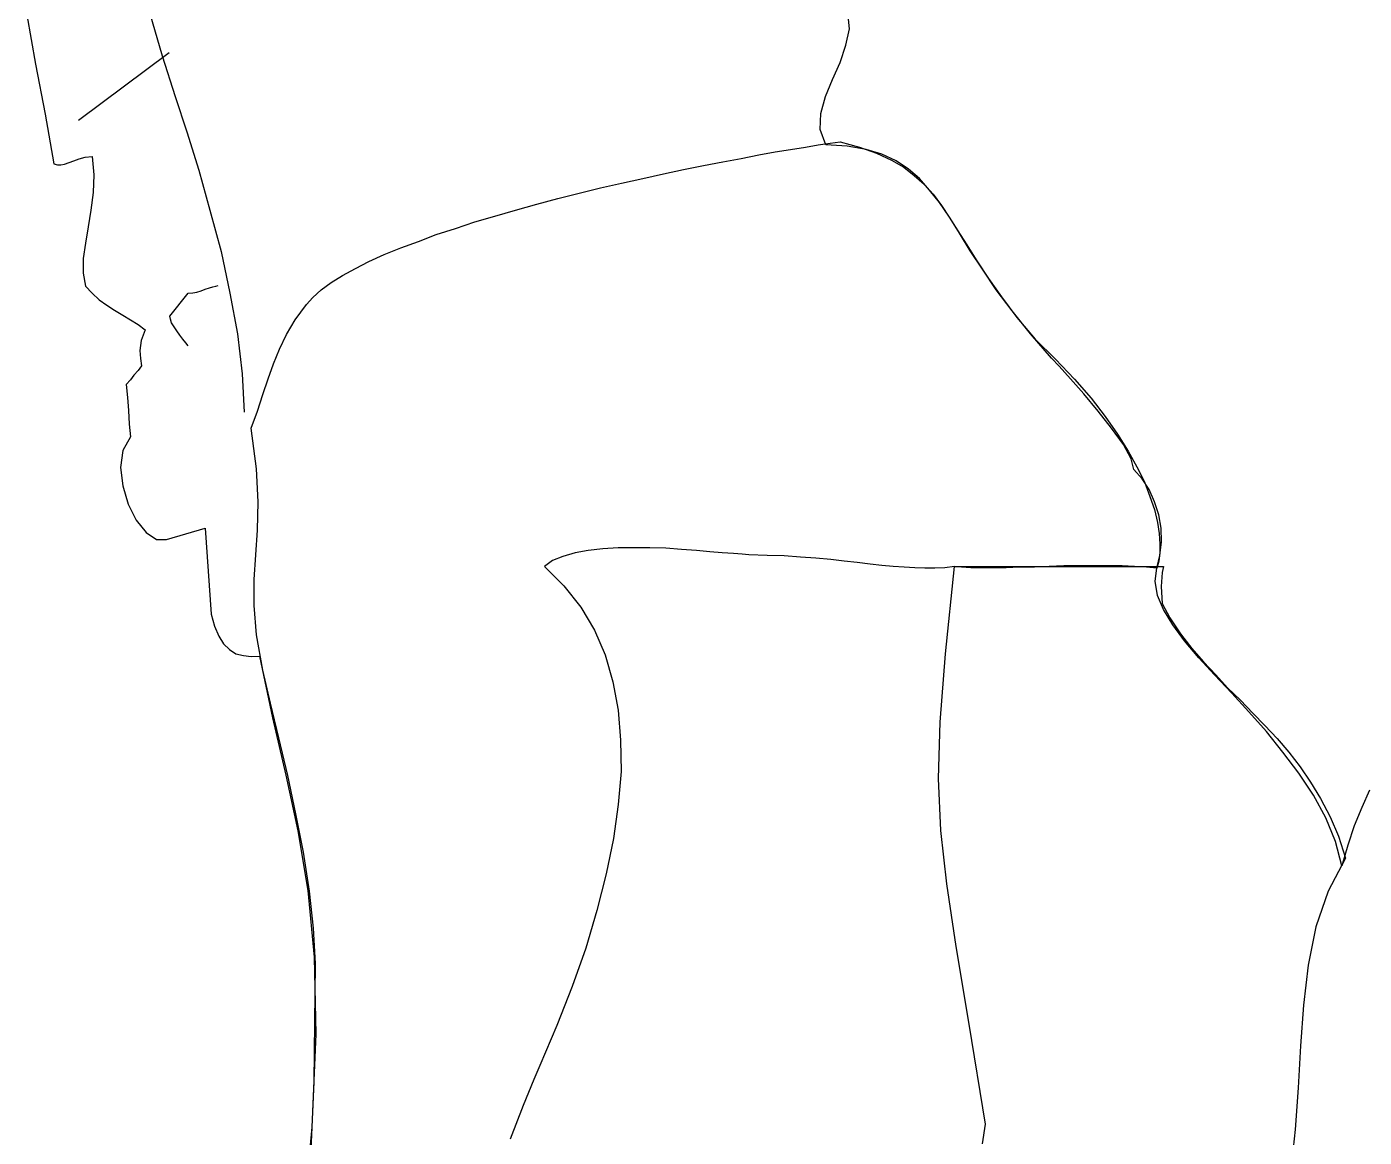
# Model space of a CAD drawing. Extents: x 16850 to 17807, y 235 to 1624.
# Drawn here: x 17020.8 to 17433.6, y 756 to 1098.7 of the extents above; entities that cross this region are included whole.
import ezdxf

# ---------------------------------------------------------------- set-up
doc = ezdxf.new("R2010")
doc.units = 0
doc.header["$LTSCALE"] = 1270
doc.header["$MEASUREMENT"] = 0
doc.layers.get('0').update_dxf_attribs({"linetype": 'CONTINUOUS'})

msp = doc.modelspace()

# ---------------------------------------------------------------- linework, layer by layer
at = {"linetype": 'CONTINUOUS'}
for p, q in [((17020.79, 1102.46), (17023.52, 1087.18)), ((17058.79, 1102.82), (17062.6, 1089.73)), ((17274.75, 1098.1), (17274.2, 1103.18)), ((17273.66, 1093.01), (17274.75, 1098.1)), ((17036.79, 1069.91), (17064.78, 1090.83)), ((17271.84, 1087.74), (17273.66, 1093.01)), ((17023.52, 1087.18), (17026.43, 1071.74)), ((17062.6, 1089.73), (17066.6, 1077.19)), ((17269.48, 1082.46), (17271.84, 1087.74)), ((17267.3, 1077.19), (17269.48, 1082.46)), ((17066.6, 1077.19), (17070.24, 1066.28)), ((17265.85, 1071.92), (17267.3, 1077.19)), ((17026.43, 1071.74), (17029.15, 1056.46)), ((17265.66, 1067.01), (17265.85, 1071.92)), ((17070.24, 1066.28), (17073.88, 1054.47)), ((17267.48, 1062.28), (17265.66, 1067.01)), ((17256.57, 1060.83), (17261.12, 1061.56)), ((17261.12, 1061.56), (17265.12, 1062.28)), ((17265.12, 1062.28), (17268.75, 1062.82)), ((17274.02, 1061.91), (17267.48, 1062.28)), ((17268.75, 1062.82), (17271.84, 1063.19)), ((17271.84, 1063.19), (17277.84, 1061.56)), ((17279.84, 1060.83), (17274.02, 1061.91)), ((17277.84, 1061.56), (17283.12, 1059.74)), ((17033.88, 1056.83), (17035.34, 1057.37)), ((17035.34, 1057.37), (17036.97, 1057.92)), ((17036.97, 1057.92), (17038.78, 1058.47)), ((17038.78, 1058.47), (17040.97, 1058.65)), ((17040.97, 1058.65), (17041.52, 1053.01)), ((17229.67, 1055.92), (17235.67, 1057.01)), ((17235.67, 1057.01), (17241.3, 1058.1)), ((17241.3, 1058.1), (17246.76, 1059.19)), ((17246.76, 1059.19), (17251.84, 1060.1)), ((17251.84, 1060.1), (17256.57, 1060.83)), ((17284.75, 1059.37), (17279.84, 1060.83)), ((17283.12, 1059.74), (17287.66, 1057.56)), ((17289.11, 1057.37), (17284.75, 1059.37)), ((17287.66, 1057.56), (17291.47, 1055.38)), ((17292.93, 1054.82), (17289.11, 1057.37)), ((17029.15, 1056.46), (17030.24, 1056.1)), ((17030.24, 1056.1), (17031.34, 1056.1)), ((17031.34, 1056.1), (17032.42, 1056.28)), ((17032.42, 1056.28), (17033.88, 1056.83)), ((17041.52, 1053.01), (17041.33, 1047.56)), ((17073.88, 1054.47), (17077.33, 1042.1)), ((17210.94, 1051.92), (17217.3, 1053.37)), ((17217.3, 1053.37), (17223.48, 1054.65)), ((17223.48, 1054.65), (17229.67, 1055.92)), ((17291.47, 1055.38), (17294.75, 1052.83)), ((17296.38, 1051.92), (17292.93, 1054.82)), ((17294.75, 1052.83), (17297.84, 1050.1)), ((17191.3, 1047.38), (17197.85, 1049.01)), ((17197.85, 1049.01), (17204.4, 1050.47)), ((17204.4, 1050.47), (17210.94, 1051.92)), ((17299.47, 1048.29), (17296.38, 1051.92)), ((17297.84, 1050.1), (17300.57, 1047.01)), ((17041.33, 1047.56), (17040.61, 1042.1)), ((17178.22, 1043.92), (17184.76, 1045.74)), ((17184.76, 1045.74), (17191.3, 1047.38)), ((17302.56, 1044.46), (17299.47, 1048.29)), ((17300.57, 1047.01), (17303.11, 1043.56)), ((17040.61, 1042.1), (17039.7, 1037.01)), ((17077.33, 1042.1), (17080.78, 1029.38)), ((17165.31, 1040.29), (17171.67, 1042.1)), ((17171.67, 1042.1), (17178.22, 1043.92)), ((17305.65, 1039.92), (17302.56, 1044.46)), ((17303.11, 1043.56), (17305.47, 1039.92)), ((17039.7, 1037.01), (17038.97, 1031.92)), ((17147.13, 1034.65), (17153.13, 1036.47)), ((17153.13, 1036.47), (17159.13, 1038.47)), ((17159.13, 1038.47), (17165.31, 1040.29)), ((17305.47, 1039.92), (17308.2, 1035.74)), ((17308.74, 1035.01), (17305.65, 1039.92)), ((17136.22, 1030.46), (17141.68, 1032.47)), ((17141.68, 1032.47), (17147.13, 1034.65)), ((17308.2, 1035.74), (17310.93, 1031.38)), ((17312.02, 1029.55), (17308.74, 1035.01)), ((17038.97, 1031.92), (17038.24, 1027.19)), ((17080.78, 1029.38), (17083.51, 1016.47)), ((17126.41, 1026.29), (17131.13, 1028.47)), ((17131.13, 1028.47), (17136.22, 1030.46)), ((17310.93, 1031.38), (17314.02, 1026.46)), ((17315.83, 1023.92), (17312.02, 1029.55)), ((17038.24, 1027.19), (17038.24, 1022.65)), ((17118.24, 1021.92), (17122.24, 1024.1)), ((17122.24, 1024.1), (17126.41, 1026.29)), ((17314.02, 1026.46), (17317.65, 1021.01)), ((17320.02, 1017.56), (17315.83, 1023.92)), ((17038.24, 1022.65), (17038.97, 1018.65)), ((17111.69, 1017.56), (17114.78, 1019.74)), ((17114.78, 1019.74), (17118.24, 1021.92)), ((17317.65, 1021.01), (17321.65, 1015.37)), ((17038.97, 1018.65), (17040.97, 1016.47)), ((17040.97, 1016.47), (17043.15, 1014.47)), ((17064.97, 1009.38), (17070.6, 1016.47)), ((17070.6, 1016.47), (17072.06, 1016.65)), ((17072.06, 1016.65), (17073.33, 1016.83)), ((17073.33, 1016.83), (17074.6, 1017.2)), ((17074.6, 1017.2), (17075.87, 1017.74)), ((17075.87, 1017.74), (17077.15, 1018.11)), ((17077.15, 1018.11), (17078.24, 1018.47)), ((17078.24, 1018.47), (17079.15, 1018.65)), ((17079.15, 1018.65), (17079.87, 1018.83)), ((17083.51, 1016.47), (17085.88, 1003.93)), ((17109.14, 1015.2), (17111.69, 1017.56)), ((17324.93, 1011.02), (17320.02, 1017.56)), ((17043.15, 1014.47), (17045.52, 1012.83)), ((17045.52, 1012.83), (17047.88, 1011.2)), ((17103.69, 1008.28), (17107.15, 1013.01)), ((17107.15, 1013.01), (17109.14, 1015.2)), ((17321.65, 1015.37), (17326.38, 1009.01)), ((17047.88, 1011.2), (17050.43, 1009.74)), ((17050.43, 1009.74), (17052.79, 1008.28)), ((17052.79, 1008.28), (17055.15, 1006.83)), ((17065.15, 1008.47), (17064.97, 1009.38)), ((17065.51, 1007.38), (17065.15, 1008.47)), ((17066.24, 1006.11), (17065.51, 1007.38)), ((17100.97, 1003.74), (17103.69, 1008.28)), ((17330.57, 1003.93), (17324.93, 1011.02)), ((17326.38, 1009.01), (17332.02, 1002.29)), ((17055.15, 1006.83), (17057.33, 1005.2)), ((17057.33, 1005.2), (17056.06, 1001.92)), ((17067.15, 1004.84), (17066.24, 1006.11)), ((17068.06, 1003.56), (17067.15, 1004.84)), ((17068.97, 1002.29), (17068.06, 1003.56)), ((17085.88, 1003.93), (17087.33, 991.56)), ((17098.78, 999.2), (17100.97, 1003.74)), ((17337.1, 996.47), (17330.57, 1003.93)), ((17056.06, 1001.92), (17055.7, 998.83)), ((17069.88, 1001.19), (17068.97, 1002.29)), ((17070.6, 1000.29), (17069.88, 1001.19)), ((17096.97, 994.66), (17098.78, 999.2)), ((17332.02, 1002.29), (17338.38, 996.11)), ((17055.7, 998.83), (17055.88, 996.29)), ((17055.88, 996.29), (17056.24, 994.1)), ((17339.47, 993.93), (17337.1, 996.47)), ((17338.38, 996.11), (17344.19, 989.93)), ((17053.88, 991.2), (17052.79, 989.75)), ((17055.15, 992.65), (17053.88, 991.2)), ((17056.24, 994.1), (17055.15, 992.65)), ((17087.33, 991.56), (17087.87, 979.74)), ((17095.33, 990.1), (17096.97, 994.66)), ((17342.92, 990.1), (17339.47, 993.93)), ((17052.79, 989.75), (17051.51, 988.29)), ((17051.51, 988.29), (17051.88, 984.29)), ((17093.69, 985.2), (17095.33, 990.1)), ((17347.11, 985.38), (17342.92, 990.1)), ((17344.19, 989.93), (17349.29, 984.11)), ((17051.88, 984.29), (17052.24, 980.29)), ((17092.06, 980.11), (17093.69, 985.2)), ((17351.47, 980.11), (17347.11, 985.38)), ((17349.29, 984.11), (17353.65, 978.47)), ((17052.24, 980.29), (17052.42, 976.11)), ((17090.05, 974.84), (17092.06, 980.11)), ((17355.65, 974.84), (17351.47, 980.11)), ((17353.65, 978.47), (17357.47, 973.02)), ((17052.42, 976.11), (17052.79, 972.11)), ((17091.69, 962.3), (17090.05, 974.84)), ((17359.28, 969.75), (17355.65, 974.84)), ((17052.79, 972.11), (17050.43, 967.93)), ((17357.47, 973.02), (17360.74, 967.75)), ((17050.43, 967.93), (17049.7, 962.66)), ((17361.64, 965.39), (17359.28, 969.75)), ((17360.74, 967.75), (17363.46, 962.84)), ((17049.7, 962.66), (17050.43, 957.02)), ((17092.24, 952.11), (17091.69, 962.3)), ((17362.55, 962.11), (17361.64, 965.39)), ((17365.09, 959.2), (17362.55, 962.11)), ((17363.46, 962.84), (17365.82, 958.3)), ((17367.28, 955.93), (17365.09, 959.2)), ((17365.82, 958.3), (17367.46, 953.75)), ((17050.43, 957.02), (17052.06, 951.38)), ((17368.91, 952.11), (17367.28, 955.93)), ((17367.46, 953.75), (17368.91, 949.75)), ((17052.06, 951.38), (17054.6, 946.48)), ((17092.06, 943.39), (17092.24, 952.11)), ((17370.19, 948.11), (17368.91, 952.11)), ((17368.91, 949.75), (17369.82, 945.75)), ((17054.6, 946.48), (17057.69, 942.66)), ((17369.82, 945.75), (17370.37, 942.3)), ((17370.92, 943.93), (17370.19, 948.11)), ((17057.69, 942.66), (17060.79, 940.48)), ((17063.88, 940.48), (17075.87, 943.93)), ((17075.87, 943.93), (17077.69, 917.39)), ((17091.51, 935.75), (17092.06, 943.39)), ((17370.37, 942.3), (17370.55, 939.02)), ((17371.1, 939.75), (17370.92, 943.93)), ((17060.79, 940.48), (17063.88, 940.48)), ((17198.58, 937.57), (17194.04, 937.03)), ((17203.31, 937.93), (17198.58, 937.57)), ((17208.22, 937.93), (17203.31, 937.93)), ((17213.12, 937.93), (17208.22, 937.93)), ((17218.03, 937.75), (17213.12, 937.93)), ((17222.94, 937.39), (17218.03, 937.75)), ((17227.48, 937.03), (17222.94, 937.39)), ((17370.55, 935.57), (17371.1, 939.75)), ((17370.55, 939.02), (17370.55, 936.3)), ((17090.96, 928.12), (17091.51, 935.75)), ((17183.12, 933.93), (17180.58, 932.12)), ((17186.22, 935.21), (17183.12, 933.93)), ((17190.04, 936.3), (17186.22, 935.21)), ((17194.04, 937.03), (17190.04, 936.3)), ((17231.67, 936.66), (17227.48, 937.03)), ((17235.48, 936.3), (17231.67, 936.66)), ((17238.94, 936.12), (17235.48, 936.3)), ((17241.66, 935.93), (17238.94, 936.12)), ((17243.67, 935.75), (17241.66, 935.93)), ((17249.3, 935.57), (17243.67, 935.75)), ((17254.57, 935.39), (17249.3, 935.57)), ((17259.66, 935.02), (17254.57, 935.39)), ((17264.39, 934.66), (17259.66, 935.02)), ((17268.94, 934.3), (17264.39, 934.66)), ((17273.11, 933.75), (17268.94, 934.3)), ((17277.11, 933.39), (17273.11, 933.75)), ((17281.11, 932.84), (17277.11, 933.39)), ((17369.64, 931.57), (17370.55, 935.57)), ((17370.19, 933.75), (17369.64, 931.57)), ((17370.55, 936.3), (17370.19, 933.75)), ((17180.58, 932.12), (17186.58, 926.11)), ((17284.75, 932.48), (17281.11, 932.84)), ((17288.2, 932.12), (17284.75, 932.48)), ((17291.66, 931.93), (17288.2, 932.12)), ((17294.93, 931.75), (17291.66, 931.93)), ((17298.02, 931.57), (17294.93, 931.75)), ((17301.11, 931.57), (17298.02, 931.57)), ((17304.2, 931.75), (17301.11, 931.57)), ((17307.11, 932.12), (17304.2, 931.75)), ((17304.39, 905.21), (17307.11, 932.12)), ((17309.3, 931.93), (17307.11, 932.12)), ((17307.11, 932.12), (17371.64, 932.12)), ((17312.2, 931.75), (17309.3, 931.93)), ((17315.48, 931.75), (17312.2, 931.75)), ((17319.11, 931.75), (17315.48, 931.75)), ((17323.11, 931.75), (17319.11, 931.75)), ((17327.29, 931.93), (17323.11, 931.75)), ((17331.83, 931.93), (17327.29, 931.93)), ((17336.38, 932.12), (17331.83, 931.93)), ((17340.93, 932.3), (17336.38, 932.12)), ((17345.65, 932.3), (17340.93, 932.3)), ((17350.2, 932.3), (17345.65, 932.3)), ((17354.56, 932.3), (17350.2, 932.3)), ((17358.92, 932.3), (17354.56, 932.3)), ((17362.73, 932.12), (17358.92, 932.3)), ((17366.37, 931.93), (17362.73, 932.12)), ((17369.64, 931.57), (17366.37, 931.93)), ((17369.09, 927.57), (17369.64, 931.57)), ((17371.27, 930.3), (17370.92, 925.94)), ((17371.64, 932.12), (17371.27, 930.3)), ((17090.96, 920.12), (17090.96, 928.12)), ((17186.58, 926.11), (17191.85, 919.57)), ((17369.82, 923.21), (17369.09, 927.57)), ((17370.92, 925.94), (17371.27, 920.66)), ((17371.64, 918.85), (17369.82, 923.21)), ((17371.27, 920.66), (17373.64, 916.3)), ((17077.69, 917.39), (17078.79, 913.75)), ((17091.69, 911.03), (17090.96, 920.12)), ((17191.85, 919.57), (17196.03, 912.48)), ((17374.55, 914.12), (17371.64, 918.85)), ((17078.79, 913.75), (17080.06, 910.66)), ((17196.03, 912.48), (17199.31, 904.84)), ((17373.64, 916.3), (17376.91, 911.39)), ((17378.19, 909.21), (17374.55, 914.12)), ((17080.06, 910.66), (17081.51, 908.3)), ((17081.51, 908.3), (17083.33, 906.48)), ((17093.69, 900.12), (17091.69, 911.03)), ((17376.91, 911.39), (17380.37, 906.85)), ((17382.55, 903.94), (17378.19, 909.21)), ((17083.33, 906.48), (17085.33, 905.21)), ((17085.33, 905.21), (17087.69, 904.67)), ((17087.69, 904.67), (17090.05, 904.3)), ((17090.05, 904.3), (17092.6, 904.48)), ((17092.6, 904.48), (17096.6, 885.4)), ((17199.31, 904.84), (17201.67, 896.48)), ((17302.75, 884.12), (17304.39, 905.21)), ((17380.37, 906.85), (17384, 902.66)), ((17096.06, 889.95), (17093.69, 900.12)), ((17387.46, 898.66), (17382.55, 903.94)), ((17384, 902.66), (17387.82, 898.66)), ((17201.67, 896.48), (17203.31, 887.77)), ((17392.73, 893.04), (17387.46, 898.66)), ((17387.82, 898.66), (17391.46, 894.67)), ((17391.46, 894.67), (17395.46, 890.86)), ((17398, 887.22), (17392.73, 893.04)), ((17098.6, 879.22), (17096.06, 889.95)), ((17203.31, 887.77), (17204.03, 878.49)), ((17395.46, 890.86), (17399.28, 886.86)), ((17096.6, 885.4), (17100.78, 867.77)), ((17302.21, 866.67), (17302.75, 884.12)), ((17403.46, 881.22), (17398, 887.22)), ((17399.28, 886.86), (17402.91, 883.04)), ((17402.91, 883.04), (17406.73, 879.04)), ((17408.54, 874.86), (17403.46, 881.22)), ((17101.33, 867.58), (17098.6, 879.22)), ((17204.03, 878.49), (17204.22, 868.86)), ((17406.73, 879.04), (17410.37, 874.86)), ((17413.46, 868.31), (17408.54, 874.86)), ((17410.37, 874.86), (17413.82, 870.31)), ((17100.78, 867.77), (17104.42, 850.5)), ((17103.87, 855.76), (17101.33, 867.58)), ((17204.22, 868.86), (17203.31, 858.68)), ((17418, 861.59), (17413.46, 868.31)), ((17413.82, 870.31), (17417.09, 865.59)), ((17302.93, 850.68), (17302.21, 866.67)), ((17417.09, 865.59), (17420.18, 860.49)), ((17435.27, 863.04), (17432.9, 857.77)), ((17421.81, 854.5), (17418, 861.59)), ((17420.18, 860.49), (17423.09, 854.86)), ((17106.24, 843.95), (17103.87, 855.76)), ((17203.31, 858.68), (17201.85, 848.13)), ((17423.09, 854.86), (17425.64, 848.86)), ((17432.9, 857.77), (17430.54, 852.13)), ((17104.42, 850.5), (17107.5, 832.13)), ((17304.74, 834.14), (17302.93, 850.68)), ((17424.73, 847.22), (17421.81, 854.5)), ((17430.54, 852.13), (17428.55, 846.13)), ((17201.85, 848.13), (17199.67, 837.23)), ((17426.72, 839.77), (17424.73, 847.22)), ((17425.64, 848.86), (17427.82, 842.13)), ((17108.06, 831.95), (17106.24, 843.95)), ((17428.55, 846.13), (17426.72, 839.77)), ((17427.82, 842.13), (17422.54, 831.95)), ((17199.67, 837.23), (17196.76, 825.95)), ((17307.66, 814.86), (17304.74, 834.14)), ((17107.5, 832.13), (17109.51, 811.59)), ((17109.33, 820.5), (17108.06, 831.95)), ((17422.54, 831.95), (17418.72, 820.86)), ((17196.76, 825.95), (17193.31, 814.32)), ((17109.87, 809.59), (17109.33, 820.5)), ((17418.72, 820.86), (17416.36, 809.04)), ((17193.31, 814.32), (17189.13, 802.5)), ((17311.66, 790.87), (17307.66, 814.86)), ((17109.51, 811.59), (17110.05, 787.77)), ((17109.51, 773.05), (17109.87, 809.59)), ((17416.36, 809.04), (17414.91, 796.68)), ((17189.13, 802.5), (17184.4, 790.5)), ((17414.91, 796.68), (17414, 784.14)), ((17184.4, 790.5), (17179.13, 778.14)), ((17316.74, 759.96), (17311.66, 790.87)), ((17110.05, 787.77), (17108.78, 759.05)), ((17414, 784.14), (17413.27, 771.23)), ((17179.13, 778.14), (17177.31, 773.78)), ((17108.42, 747.42), (17109.51, 773.05)), ((17177.31, 773.78), (17174.04, 765.78)), ((17413.27, 771.23), (17412.36, 758.33)), ((17174.04, 765.78), (17170.04, 755.41)), ((17315.83, 753.96), (17316.74, 759.96)), ((17108.78, 759.05), (17105.51, 724.51)), ((17412.36, 758.33), (17410.91, 745.78))]:
    msp.add_line(p, q, dxfattribs=at)

doc.saveas('drawing.dxf')
